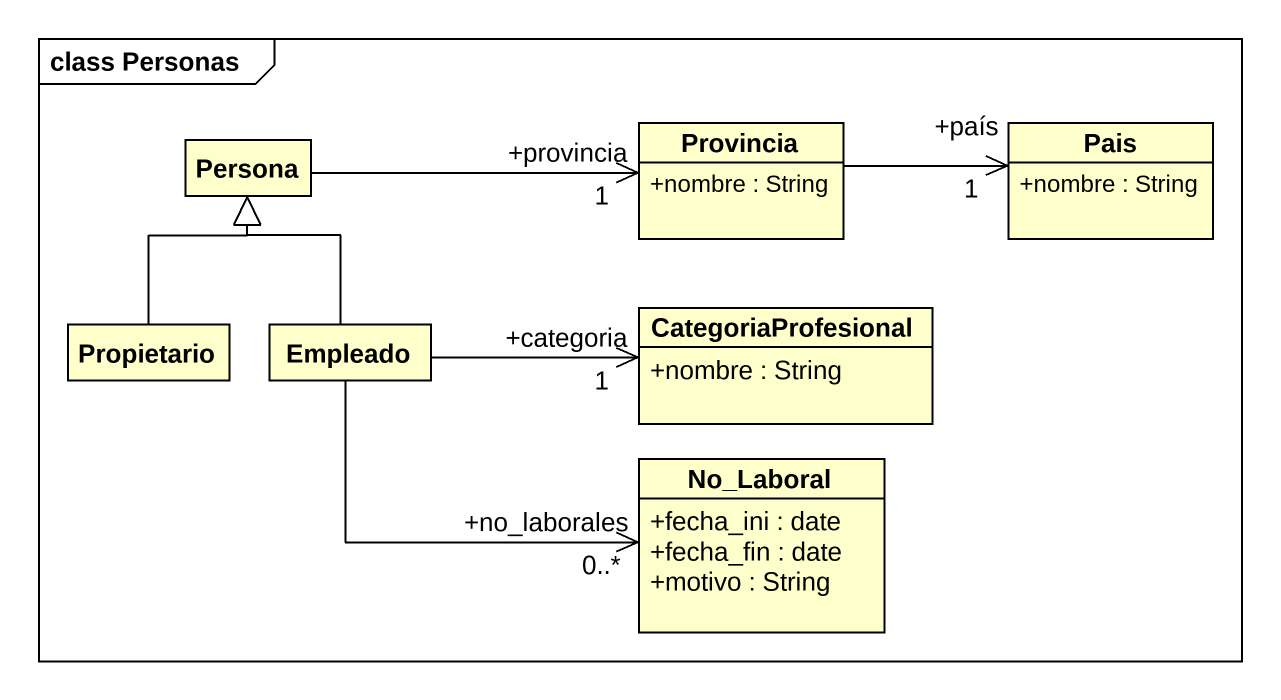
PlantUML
@startuml
mainframe class Personas
hide circle
hide empty members
skinparam classAttributeIconSize 0
class Persona
class Provincia {
  +nombre : String
}
class Pais {
  +nombre : String
}
class CategoriaProfesional {
  +nombre : String
}
class Propietario
class Empleado
class No_Laboral {
  +fecha_ini : date
  +fecha_fin : date
  +motivo : String
}
Persona -right-> "+provincia\n1" Provincia
Provincia -right-> "+país\n1" Pais
Propietario -up-|> Persona
Empleado -up-|> Persona
Empleado -right-> "+categoria\n1" CategoriaProfesional
Empleado -right-> "+no_laborales\n0..*" No_Laboral
@enduml
